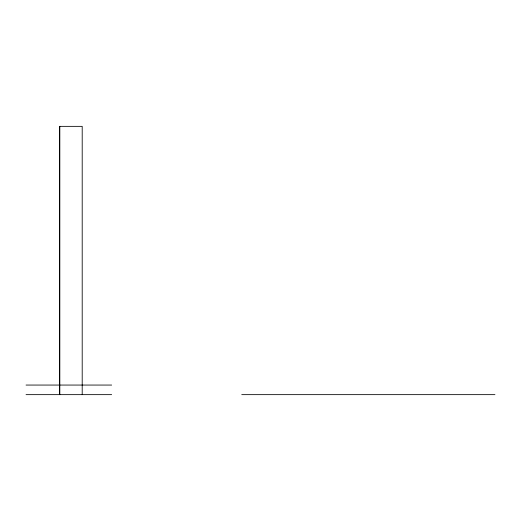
<?xml version="1.0" encoding="UTF-8"?>
<svg xmlns="http://www.w3.org/2000/svg" width="521" height="521" viewBox="0 0 521 521"><rect width="100%" height="100%" fill="white"/><g stroke="black" fill="none" stroke-linecap="round" stroke-linejoin="round"><path stroke-width="0.78" d="M26.05 385.058L111.663 385.058M26.05 394.644L111.663 394.644M241.737 394.644L494.95 394.644M82.201 394.644L82.201 126.356L59.492 126.356L59.492 394.644M59.824 126.356L59.824 394.644"/></g></svg>
